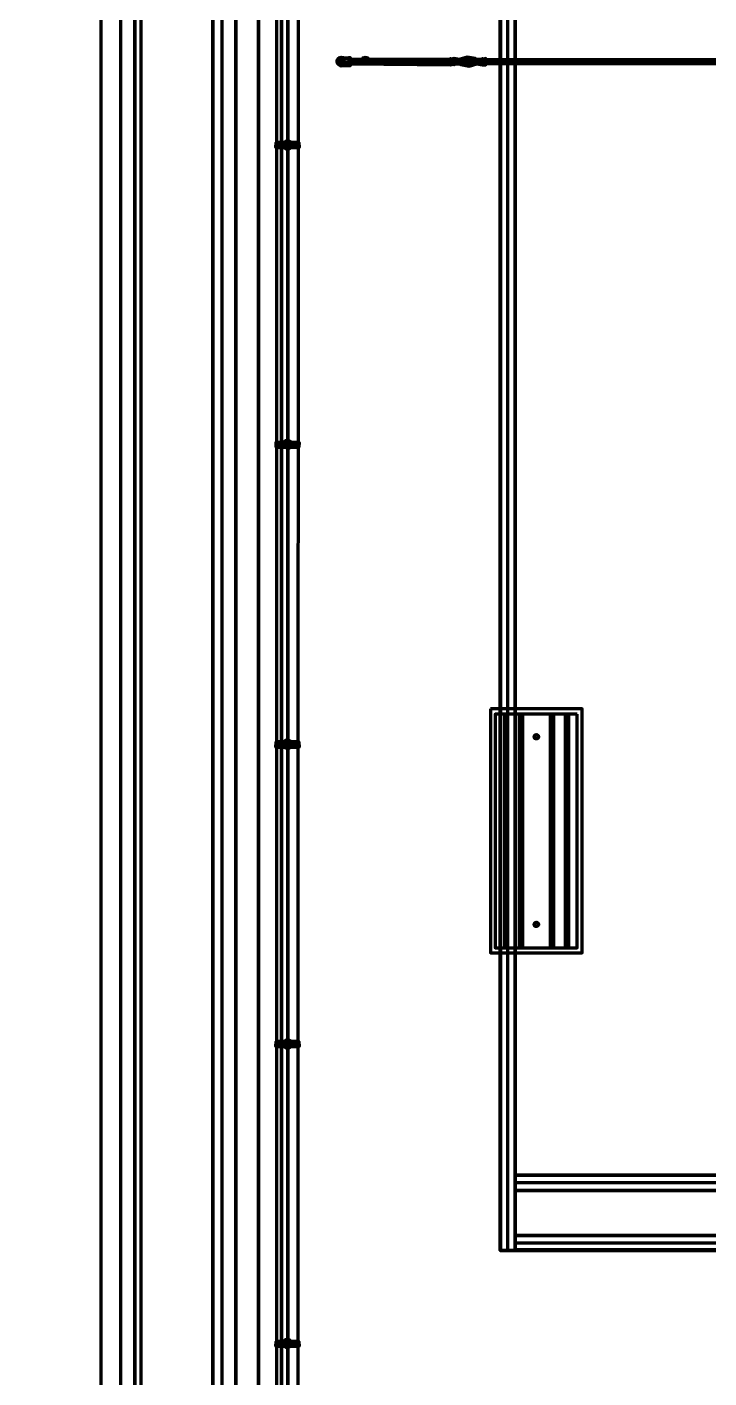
# Model space of a CAD drawing. Extents: x 0 to 1153, y 0 to 816.
# Drawn here: x 488.83 to 510.91, y 437.58 to 481.31 of the extents above; entities that cross this region are included whole.
import ezdxf

# ---------------------------------------------------------------- set-up
doc = ezdxf.new("R2010")
doc.units = 0
doc.header["$MEASUREMENT"] = 0
for name, color, linetype in [('Arch', 7, 'Continuous'), ('Hatch', 7, 'Continuous'), ('PIPE', 7, 'Continuous')]:
    doc.layers.add(name, color=color, linetype=linetype)

msp = doc.modelspace()

# ---------------------------------------------------------------- linework, layer by layer
at = {"layer": 'Arch', "color": 11, "linetype": 'Continuous', "lineweight": 211}
for p, q in [((491.871, 361.77), (491.871, 717.391)), ((491.225, 387.625), (491.225, 634.344)), ((492.315, 633.254), (492.315, 388.715))]:
    msp.add_line(p, q, dxfattribs=at)
for points in [[(486.77, 638.799), (683.546, 638.799), (683.546, 383.17), (683.546, 638.799), (677.799, 633.053), (492.517, 633.053), (492.517, 388.927), (486.77, 383.17), (492.315, 388.715), (678, 388.715), (492.315, 388.715), (492.315, 633.254), (678, 633.254), (683.546, 638.799), (486.77, 638.799), (492.517, 633.053), (492.517, 388.927)], [(499.015, 427.429), (497.067, 427.429), (497.067, 628.438), (497.067, 427.429), (498.274, 427.429)], [(496.327, 483.701), (496.327, 427.429), (530.246, 427.429), (530.902, 427.429), (530.902, 425.947), (530.902, 427.429), (498.274, 427.429), (498.274, 425.947), (498.274, 391.245), (499.756, 391.245), (499.756, 425.947), (529.41, 425.947), (496.327, 425.947), (496.327, 427.429), (494.845, 427.429), (494.845, 388.885), (496.327, 388.885), (680.413, 388.885)], [(636.429, 388.885), (496.327, 388.885), (496.327, 427.429), (496.327, 390.377), (496.327, 388.885), (494.845, 388.885), (494.845, 427.429), (496.327, 427.429), (496.327, 483.701)]]:
    msp.add_lwpolyline(points, dxfattribs=at)
for points in [[(495.586, 427.429), (495.586, 425.947), (498.274, 425.947), (495.586, 425.947), (495.586, 427.429), (495.586, 629.931)], [(680.413, 571.108), (495.131, 571.108), (495.131, 427.429), (530.892, 427.429), (530.892, 390.377), (680.413, 390.377), (680.413, 438.446), (651.859, 438.446), (651.859, 484.897), (680.413, 484.897), (680.413, 571.108), (495.131, 571.108), (495.131, 427.429), (530.892, 427.429), (530.892, 390.377), (680.413, 390.377), (680.413, 438.446), (653.267, 438.446), (680.413, 438.446), (651.859, 438.446), (651.859, 484.897), (680.413, 484.897), (680.413, 571.108), (494.39, 571.108)], [(494.845, 483.701), (494.845, 427.429), (494.845, 483.701), (496.327, 483.701), (113.961, 483.701)]]:
    msp.add_lwpolyline(points, close=True, dxfattribs=at)
at = {"layer": 'Hatch', "color": 5, "linetype": 'Continuous', "lineweight": 211}
for p, q in [((504.391, 441.706), (504.391, 541.327)), ((504.285, 459.073), (504.285, 451.506)), ((504.381, 459.073), (504.381, 451.506)), ((504.762, 459.073), (504.762, 451.506)), ((504.867, 459.073), (504.867, 451.506)), ((505.767, 459.073), (505.767, 451.506)), ((505.873, 459.073), (505.873, 451.506)), ((506.254, 459.073), (506.254, 451.506)), ((506.36, 459.073), (506.36, 451.506)), ((670.93, 443.897), (504.635, 443.897)), ((504.635, 441.949), (588.539, 441.949))]:
    msp.add_line(p, q, dxfattribs=at)
for points in [[(504.148, 541.327), (504.148, 441.706), (504.635, 441.706), (504.158, 441.706), (504.635, 441.706), (588.539, 441.706), (588.539, 442.193), (588.539, 441.727), (588.539, 442.193), (588.539, 441.706), (504.635, 441.706), (504.148, 441.706), (504.148, 541.327)], [(504.635, 441.727), (588.539, 441.727), (504.635, 441.727)]]:
    msp.add_lwpolyline(points, dxfattribs=at)
for points in [[(504.635, 541.327), (504.148, 541.327), (504.613, 541.327), (504.158, 541.327), (504.158, 441.706), (504.148, 541.327), (504.635, 541.327), (504.635, 441.706), (504.635, 541.327), (504.635, 441.706), (504.635, 541.327), (504.158, 541.327), (504.635, 541.327), (504.148, 541.327)], [(503.83, 459.243), (503.83, 451.347), (506.804, 451.347), (506.804, 459.243)], [(506.645, 459.073), (503.989, 459.073), (503.989, 451.506), (506.645, 451.506)], [(505.317, 458.407), (505.384, 458.354), (505.381, 458.311), (505.349, 458.277), (505.306, 458.27), (505.268, 458.289), (505.249, 458.327), (505.256, 458.369), (505.29, 458.401), (505.334, 458.405), (505.373, 458.378), (505.386, 458.338), (505.373, 458.297), (505.334, 458.271), (505.29, 458.274), (505.256, 458.306), (505.249, 458.349), (505.268, 458.386), (505.317, 458.407)], [(505.317, 452.332), (505.384, 452.279), (505.381, 452.236), (505.349, 452.202), (505.306, 452.195), (505.268, 452.214), (505.249, 452.252), (505.256, 452.294), (505.29, 452.326), (505.334, 452.33), (505.373, 452.303), (505.386, 452.263), (505.373, 452.222), (505.334, 452.196), (505.29, 452.199), (505.256, 452.231), (505.249, 452.274), (505.268, 452.311), (505.317, 452.332)], [(670.93, 444.14), (671.622, 444.141), (671.678, 444.146), (671.733, 444.158), (671.787, 444.177), (671.837, 444.201), (671.9, 444.243), (671.958, 444.266), (671.913, 444.227), (671.865, 444.193), (671.813, 444.165), (671.758, 444.144), (671.701, 444.129), (671.642, 444.121), (671.622, 444.119), (671.608, 444.14), (670.93, 444.119), (671.608, 444.119), (670.93, 444.14), (670.93, 443.653), (670.93, 444.14), (504.635, 444.14), (670.93, 444.14), (504.635, 444.14)], [(504.635, 443.664), (670.93, 443.664), (504.635, 443.653), (504.635, 444.14), (504.635, 443.664), (504.635, 444.14), (504.635, 443.653), (670.93, 443.653), (670.93, 444.14), (670.93, 443.664), (670.93, 444.14), (670.93, 443.653)], [(504.635, 442.193), (588.539, 442.193), (504.635, 442.193), (588.539, 442.193), (504.635, 442.193), (504.635, 441.727), (504.635, 442.193), (504.635, 441.706)]]:
    msp.add_lwpolyline(points, close=True, dxfattribs=at)
at = {"layer": 'PIPE', "color": 3, "linetype": 'Continuous', "lineweight": 211}
msp.add_line((503.682, 480.092), (503.682, 480.293), dxfattribs=at)
for points in [[(497.607, 401.606), (496.909, 401.616), (497.607, 401.606), (497.618, 527.611), (496.909, 527.611), (496.909, 401.616)], [(497.269, 401.616), (497.269, 527.611), (497.269, 401.616)], [(499.089, 480.203), (499.074, 480.15), (498.994, 480.06), (498.929, 480.122), (498.896, 480.164), (498.889, 480.219), (498.912, 480.268), (498.994, 480.325), (499.065, 480.268), (499.089, 480.203), (499.065, 480.268), (498.994, 480.325), (498.903, 480.256), (498.867, 480.203), (498.88, 480.259), (498.916, 480.301), (498.994, 480.325), (499.074, 480.289), (499.089, 480.203), (499.074, 480.15), (499.044, 480.095), (498.994, 480.06), (498.932, 480.095), (498.89, 480.131), (498.868, 480.183), (498.932, 480.095), (498.994, 480.06), (499.044, 480.095), (499.074, 480.15), (499.089, 480.203), (499.074, 480.15), (498.994, 480.06), (498.902, 480.117), (498.873, 480.164), (498.868, 480.223), (498.89, 480.275), (498.932, 480.311), (498.994, 480.325), (499.044, 480.311), (499.086, 480.275), (499.089, 480.203), (499.074, 480.15), (498.994, 480.06), (498.941, 480.113), (498.898, 480.198), (498.909, 480.25), (498.994, 480.325), (499.047, 480.272), (499.089, 480.203), (499.074, 480.15), (498.994, 480.06), (498.929, 480.122), (498.896, 480.164), (498.889, 480.219), (498.912, 480.268), (498.994, 480.325), (499.065, 480.268), (499.089, 480.203), (499.065, 480.268), (498.994, 480.325), (498.903, 480.256), (498.867, 480.203), (498.88, 480.259), (498.916, 480.301), (498.994, 480.325), (499.074, 480.289), (499.089, 480.203), (499.074, 480.15), (499.044, 480.095), (498.994, 480.06), (498.932, 480.095), (498.89, 480.131), (498.868, 480.183), (498.932, 480.095), (498.994, 480.06), (499.044, 480.095), (499.074, 480.15), (499.089, 480.203), (499.074, 480.15), (498.994, 480.06), (498.902, 480.117), (498.873, 480.164), (498.868, 480.223), (498.89, 480.275), (498.932, 480.311), (498.994, 480.325), (499.044, 480.311), (499.086, 480.275), (499.089, 480.203), (499.081, 480.282), (498.994, 480.325), (498.916, 480.301), (498.909, 480.25), (498.898, 480.198), (498.941, 480.113), (498.994, 480.06), (499.237, 480.102), (498.994, 480.06), (499.074, 480.15), (499.047, 480.272), (498.994, 480.325), (499.237, 480.293), (498.994, 480.325), (498.888, 480.203), (498.903, 480.256), (498.942, 480.292), (498.994, 480.325), (499.048, 480.284), (499.089, 480.203), (499.074, 480.15), (498.994, 480.06), (498.912, 480.137), (498.888, 480.195), (498.912, 480.137), (498.994, 480.06), (499.074, 480.15), (499.089, 480.203), (499.074, 480.15), (498.994, 480.06), (498.902, 480.117), (498.873, 480.164), (498.868, 480.223), (498.89, 480.275), (498.932, 480.311), (498.994, 480.325), (499.044, 480.311), (499.086, 480.275), (499.089, 480.203), (499.096, 480.259), (499.044, 480.311), (498.994, 480.325), (498.932, 480.311), (498.88, 480.259), (498.867, 480.203), (498.88, 480.259), (498.916, 480.301), (498.994, 480.325), (499.074, 480.289), (499.089, 480.203), (499.074, 480.15), (499.044, 480.095), (498.994, 480.06), (498.932, 480.095), (498.89, 480.131), (498.868, 480.183), (498.941, 480.272), (498.994, 480.325), (499.089, 480.203), (499.074, 480.15), (498.994, 480.06), (498.909, 480.145), (498.888, 480.203), (498.903, 480.256), (498.942, 480.292), (498.994, 480.325), (499.048, 480.284), (499.089, 480.203), (499.074, 480.15), (498.994, 480.06), (498.912, 480.137), (498.888, 480.195), (498.912, 480.137), (498.994, 480.06), (499.074, 480.15), (499.089, 480.203), (499.074, 480.15), (498.994, 480.06), (498.902, 480.117), (498.873, 480.164), (498.868, 480.223), (498.89, 480.275), (498.932, 480.311), (498.994, 480.325), (499.044, 480.311), (499.086, 480.275), (499.089, 480.203), (499.096, 480.259), (499.044, 480.311), (498.994, 480.325), (498.932, 480.311), (498.88, 480.259), (498.867, 480.203), (498.88, 480.259), (498.916, 480.301), (498.994, 480.325), (499.237, 480.314), (499.301, 480.314), (499.237, 480.314), (499.301, 480.314), (499.237, 480.293), (498.994, 480.325), (499.081, 480.282), (499.089, 480.203), (499.074, 480.15), (498.994, 480.06), (498.924, 480.099), (498.88, 480.147), (498.867, 480.203), (498.88, 480.147), (498.932, 480.095), (498.994, 480.06), (499.044, 480.095), (499.074, 480.15), (499.089, 480.203), (498.994, 480.325), (498.941, 480.272), (498.867, 480.198), (499.089, 480.203), (499.074, 480.15), (498.994, 480.06), (498.909, 480.145), (498.92, 480.203), (498.967, 480.268), (499.047, 480.239), (499.074, 480.15), (499.005, 480.136), (498.948, 480.147), (499.074, 480.15), (499.089, 480.203), (499.04, 480.248), (498.988, 480.272), (499.022, 480.22), (498.944, 480.151), (498.92, 480.197), (498.988, 480.123), (498.953, 480.172), (499.301, 480.198), (502.539, 480.198), (499.301, 480.198), (498.952, 480.155), (498.994, 480.06), (499.237, 480.071), (499.301, 480.071), (499.237, 480.071), (499.301, 480.071), (499.237, 480.102), (498.994, 480.06), (498.994, 480.325)], [(523.388, 480.123), (499.301, 480.123), (502.539, 480.092), (502.539, 480.293), (502.539, 480.123), (502.539, 480.261), (502.539, 480.092), (502.655, 480.123), (502.825, 480.123), (502.878, 480.102), (503.142, 480.049), (503.396, 480.123), (503.576, 480.092), (503.682, 480.092), (503.682, 480.293), (503.576, 480.261), (503.396, 480.261), (503.343, 480.293), (503.079, 480.335), (502.825, 480.261), (502.825, 480.123), (502.825, 480.261), (502.655, 480.293), (502.539, 480.261), (499.301, 480.261), (523.388, 480.261)], [(499.703, 480.123), (499.872, 480.134), (499.703, 480.123), (499.872, 480.134), (499.703, 480.123), (499.872, 480.134), (499.703, 480.123), (499.703, 480.261), (499.872, 480.303), (499.703, 480.314), (499.872, 480.303), (499.823, 480.199), (499.767, 480.179), (499.735, 480.228), (499.771, 480.27), (499.824, 480.246), (499.816, 480.19), (499.787, 480.282), (499.872, 480.303), (499.882, 480.216), (499.872, 480.134), (499.821, 480.131), (499.766, 480.125), (499.703, 480.123), (499.687, 480.192), (499.684, 480.248), (499.711, 480.295), (499.766, 480.323), (499.782, 480.272), (499.828, 480.235), (499.804, 480.182), (499.748, 480.19), (499.74, 480.246), (499.748, 480.19), (499.703, 480.123), (499.782, 480.123), (499.703, 480.123), (499.693, 480.178), (499.682, 480.232), (499.701, 480.283), (499.743, 480.317), (499.798, 480.323), (499.872, 480.303), (499.88, 480.2), (499.872, 480.134), (499.798, 480.125), (499.782, 480.176), (499.736, 480.213), (499.76, 480.266), (499.818, 480.255), (499.823, 480.199), (499.816, 480.258), (499.872, 480.303), (499.782, 480.325), (499.872, 480.303), (499.882, 480.216), (499.872, 480.134), (499.821, 480.131), (499.766, 480.125), (499.703, 480.123), (499.687, 480.192), (499.684, 480.248), (499.711, 480.295), (499.766, 480.323), (499.782, 480.272), (499.828, 480.235), (499.804, 480.182), (499.748, 480.19), (499.74, 480.246), (499.748, 480.19), (499.703, 480.123), (499.782, 480.123), (499.703, 480.123), (499.693, 480.178), (499.682, 480.232), (499.701, 480.283), (499.743, 480.317), (499.798, 480.323), (499.872, 480.303), (499.88, 480.2), (499.872, 480.134), (499.883, 480.224), (499.872, 480.303), (499.814, 480.319), (499.758, 480.322), (499.701, 480.283), (499.682, 480.232), (499.693, 480.178), (499.703, 480.123), (499.703, 480.303), (499.703, 480.123), (499.872, 480.134), (499.79, 480.124), (499.872, 480.134), (499.872, 480.303), (499.703, 480.303), (499.872, 480.303), (499.872, 480.134), (499.703, 480.123), (499.703, 480.261), (499.872, 480.303), (499.703, 480.314), (499.872, 480.303), (499.872, 480.134)], [(499.787, 480.282), (499.787, 480.155), (499.787, 480.282), (499.787, 480.155), (499.787, 480.282), (499.83, 480.228), (499.787, 480.155), (499.735, 480.216), (499.787, 480.282), (499.735, 480.228), (499.787, 480.155), (499.736, 480.213), (499.787, 480.282), (499.83, 480.228), (499.787, 480.155)], [(503.396, 480.261), (503.396, 480.123), (503.396, 480.261)], [(524.002, 480.198), (542.459, 480.198), (524.002, 480.198), (523.695, 480.198), (523.388, 480.198), (499.301, 480.198), (523.388, 480.198)], [(497.395, 477.494), (497.385, 477.442), (497.315, 477.372), (497.263, 477.361), (497.163, 477.414), (497.131, 477.504), (497.152, 477.573), (497.231, 477.622), (497.285, 477.624), (497.333, 477.606), (497.37, 477.572), (497.395, 477.494), (497.37, 477.572), (497.315, 477.615), (497.263, 477.626), (497.202, 477.611), (497.152, 477.573), (497.131, 477.504), (497.163, 477.414), (497.231, 477.365), (497.285, 477.363), (497.341, 477.387), (497.308, 477.441), (497.332, 477.494), (497.28, 477.427), (497.163, 477.414), (497.211, 477.538), (497.29, 477.557), (497.332, 477.499), (497.29, 477.557), (497.236, 477.557), (497.152, 477.573), (497.131, 477.494), (497.152, 477.573), (497.212, 477.615), (497.263, 477.626), (497.315, 477.615), (497.357, 477.587), (497.395, 477.494), (497.385, 477.442), (497.341, 477.387), (497.295, 477.365), (497.242, 477.363), (497.163, 477.414), (497.133, 477.472), (497.163, 477.414), (497.263, 477.361), (497.324, 477.376), (497.385, 477.442), (497.395, 477.494), (497.349, 477.594), (497.295, 477.622), (497.242, 477.624), (497.152, 477.573), (497.218, 477.546), (497.194, 477.494), (497.247, 477.56), (497.324, 477.525), (497.315, 477.449), (497.236, 477.43), (497.195, 477.488), (497.236, 477.43), (497.29, 477.43), (497.341, 477.387), (497.385, 477.442), (497.395, 477.494), (497.385, 477.442), (497.315, 477.372), (497.263, 477.361), (497.163, 477.414), (497.131, 477.504), (497.152, 477.573), (497.231, 477.622), (497.285, 477.624), (497.333, 477.606), (497.37, 477.572), (497.395, 477.494), (497.37, 477.572), (497.315, 477.615), (497.263, 477.626), (497.202, 477.611), (497.152, 477.573), (497.131, 477.504), (497.163, 477.414), (497.231, 477.365), (497.285, 477.363), (497.341, 477.387), (497.308, 477.441), (497.332, 477.494), (497.28, 477.427), (497.163, 477.414), (497.218, 477.546), (497.299, 477.552), (497.332, 477.499), (497.29, 477.557), (497.236, 477.557), (497.152, 477.573), (497.131, 477.494), (497.152, 477.573), (497.212, 477.615), (497.263, 477.626), (497.315, 477.615), (497.357, 477.587), (497.395, 477.494), (497.385, 477.442), (497.315, 477.372), (497.263, 477.361), (497.163, 477.414), (497.263, 477.361), (497.324, 477.376), (497.385, 477.442), (496.909, 477.414), (497.163, 477.414), (497.37, 477.572), (497.315, 477.615), (497.263, 477.626), (497.202, 477.611), (497.152, 477.573), (496.909, 477.573), (497.364, 477.573), (497.327, 477.52), (497.327, 477.467), (497.274, 477.426), (497.223, 477.438), (497.194, 477.494), (497.241, 477.428), (497.322, 477.457), (497.315, 477.538), (497.236, 477.557), (497.195, 477.482), (497.385, 477.442), (497.618, 477.414), (497.628, 477.573), (497.639, 477.414), (496.898, 477.414), (496.898, 477.573), (496.888, 477.414), (496.898, 477.573), (497.618, 477.573), (496.898, 477.573), (496.909, 477.414), (496.909, 477.573), (496.898, 477.414), (497.618, 477.414), (497.618, 477.573), (497.628, 477.414), (497.385, 477.442), (497.364, 477.573), (497.152, 477.573), (497.163, 477.414), (497.152, 477.573)], [(497.332, 477.494), (497.232, 477.432), (497.211, 477.538), (497.29, 477.557), (497.332, 477.494), (497.269, 477.562), (497.218, 477.546), (497.232, 477.432), (497.247, 477.56), (497.332, 477.494), (497.232, 477.432), (497.232, 477.432)], [(497.374, 477.414), (497.374, 477.573), (497.618, 477.573), (497.364, 477.573)], [(497.332, 467.799), (497.28, 467.732), (497.202, 467.768), (497.211, 467.844), (497.29, 467.863), (497.332, 467.799), (497.269, 467.868), (497.218, 467.851), (497.194, 467.799), (497.247, 467.866), (497.332, 467.799), (497.28, 467.732), (497.211, 467.754), (497.28, 467.732), (497.332, 467.799), (497.308, 467.851), (497.258, 467.868), (497.202, 467.831), (497.152, 467.868), (497.152, 467.709)], [(497.395, 458.094), (497.385, 458.043), (497.315, 457.972), (497.263, 457.962), (497.163, 458.004), (497.131, 458.105), (497.152, 458.174), (497.231, 458.223), (497.285, 458.225), (497.333, 458.207), (497.37, 458.172), (497.395, 458.094), (497.37, 458.172), (497.315, 458.216), (497.263, 458.227), (497.202, 458.212), (497.152, 458.174), (497.131, 458.105), (497.163, 458.004), (497.231, 457.966), (497.285, 457.964), (497.341, 457.988), (497.308, 458.042), (497.332, 458.094), (497.28, 458.027), (497.202, 458.063), (497.211, 458.139), (497.29, 458.158), (497.332, 458.1), (497.29, 458.158), (497.236, 458.158), (497.152, 458.174), (497.131, 458.094), (497.152, 458.174), (497.212, 458.216), (497.263, 458.227), (497.315, 458.216), (497.357, 458.188), (497.395, 458.094), (497.385, 458.043), (497.341, 457.988), (497.295, 457.966), (497.242, 457.964), (497.163, 458.004), (497.133, 458.073), (497.163, 458.004), (497.263, 457.962), (497.324, 457.977), (497.385, 458.043), (497.395, 458.094), (497.349, 458.195), (497.295, 458.223), (497.242, 458.225), (497.152, 458.174), (497.218, 458.147), (497.194, 458.094), (497.247, 458.161), (497.324, 458.126), (497.315, 458.05), (497.236, 458.031), (497.195, 458.089), (497.236, 458.031), (497.29, 458.031), (497.341, 457.988), (497.385, 458.043), (497.395, 458.094), (497.385, 458.043), (497.315, 457.972), (497.263, 457.962), (497.163, 458.004), (497.131, 458.105), (497.152, 458.174), (497.231, 458.223), (497.285, 458.225), (497.333, 458.207), (497.37, 458.172), (497.395, 458.094), (497.37, 458.172), (497.315, 458.216), (497.263, 458.227), (497.202, 458.212), (497.152, 458.174), (497.131, 458.105), (497.163, 458.004), (497.231, 457.966), (497.285, 457.964), (497.341, 457.988), (497.308, 458.042), (497.332, 458.094), (497.28, 458.027), (497.202, 458.063), (497.218, 458.147), (497.299, 458.153), (497.332, 458.1), (497.29, 458.158), (497.236, 458.158), (497.152, 458.174), (497.131, 458.094), (497.152, 458.174), (497.212, 458.216), (497.263, 458.227), (497.315, 458.216), (497.357, 458.188), (497.395, 458.094), (497.385, 458.043), (497.315, 457.972), (497.263, 457.962), (497.163, 458.004), (496.898, 458.004), (497.385, 458.043), (497.395, 458.094), (497.37, 458.172), (497.315, 458.216), (497.263, 458.227), (497.202, 458.212), (497.152, 458.174), (496.909, 458.174), (497.364, 458.174), (497.327, 458.121), (497.327, 458.068), (497.274, 458.026), (497.223, 458.039), (497.194, 458.094), (497.241, 458.029), (497.322, 458.058), (497.315, 458.139), (497.236, 458.158), (497.195, 458.083), (497.385, 458.043), (497.618, 458.004), (497.628, 458.174), (497.639, 458.004), (496.898, 458.004), (496.898, 458.174), (496.888, 458.004), (496.898, 458.174), (497.618, 458.174), (496.898, 458.174), (496.909, 458.004), (496.909, 458.174), (496.898, 458.004), (497.618, 458.004), (497.618, 458.174), (497.628, 458.004), (497.385, 458.043), (497.364, 458.174), (497.152, 458.174), (497.163, 458.004), (497.152, 458.174)], [(497.332, 458.094), (497.232, 458.033), (497.211, 458.139), (497.29, 458.158), (497.332, 458.094), (497.269, 458.163), (497.218, 458.147), (497.232, 458.033), (497.247, 458.161), (497.332, 458.094), (497.232, 458.033), (497.232, 458.033)], [(497.374, 458.004), (497.374, 458.174), (497.618, 458.174), (497.364, 458.174)], [(497.395, 448.389), (497.385, 448.338), (497.315, 448.267), (497.263, 448.257), (497.163, 448.31), (497.131, 448.4), (497.152, 448.469), (497.231, 448.518), (497.285, 448.52), (497.333, 448.502), (497.37, 448.467), (497.395, 448.389), (497.37, 448.467), (497.315, 448.511), (497.263, 448.522), (497.202, 448.507), (497.152, 448.469), (497.131, 448.4), (497.163, 448.31), (497.231, 448.261), (497.285, 448.259), (497.341, 448.283), (497.308, 448.337), (497.332, 448.389), (497.28, 448.323), (497.163, 448.31), (497.211, 448.434), (497.29, 448.453), (497.332, 448.395), (497.29, 448.453), (497.236, 448.453), (497.152, 448.469), (497.131, 448.389), (497.152, 448.469), (497.212, 448.511), (497.263, 448.522), (497.315, 448.511), (497.357, 448.483), (497.395, 448.389), (497.385, 448.338), (497.341, 448.283), (497.295, 448.261), (497.242, 448.259), (497.163, 448.31), (497.133, 448.368), (497.163, 448.31), (497.263, 448.257), (497.324, 448.272), (497.385, 448.338), (497.395, 448.389), (497.349, 448.49), (497.295, 448.518), (497.242, 448.52), (497.152, 448.469), (497.218, 448.442), (497.194, 448.389), (497.247, 448.456), (497.324, 448.421), (497.315, 448.345), (497.236, 448.326), (497.195, 448.384), (497.236, 448.326), (497.29, 448.326), (497.341, 448.283), (497.385, 448.338), (497.395, 448.389), (497.385, 448.338), (497.315, 448.267), (497.263, 448.257), (497.163, 448.31), (497.131, 448.4), (497.152, 448.469), (497.231, 448.518), (497.285, 448.52), (497.333, 448.502), (497.37, 448.467), (497.395, 448.389), (497.37, 448.467), (497.315, 448.511), (497.263, 448.522), (497.202, 448.507), (497.152, 448.469), (497.131, 448.4), (497.163, 448.31), (497.231, 448.261), (497.285, 448.259), (497.341, 448.283), (497.308, 448.337), (497.332, 448.389), (497.28, 448.323), (497.163, 448.31), (497.218, 448.442), (497.299, 448.448), (497.331, 448.401), (497.29, 448.453), (497.236, 448.453), (497.152, 448.469), (497.131, 448.389), (497.152, 448.469), (497.212, 448.511), (497.263, 448.522), (497.315, 448.511), (497.357, 448.483), (497.395, 448.389), (497.385, 448.338), (497.315, 448.267), (497.263, 448.257), (497.163, 448.31), (497.285, 448.259), (497.341, 448.283), (497.385, 448.338), (497.395, 448.389), (497.331, 448.401), (497.163, 448.31), (497.133, 448.368), (497.163, 448.31), (496.898, 448.31), (497.395, 448.389), (497.37, 448.467), (497.315, 448.511), (497.263, 448.522), (497.202, 448.507), (497.152, 448.469), (496.909, 448.469), (497.364, 448.469), (497.327, 448.416), (497.327, 448.363), (497.274, 448.321), (497.223, 448.334), (497.194, 448.389), (497.241, 448.324), (497.322, 448.353), (497.315, 448.434), (497.236, 448.453), (497.195, 448.378), (497.385, 448.338), (497.618, 448.31), (497.628, 448.469), (497.639, 448.31), (496.898, 448.31), (496.898, 448.469), (496.888, 448.31), (496.898, 448.469), (497.618, 448.469), (496.898, 448.469), (496.909, 448.31), (496.909, 448.469), (496.898, 448.31), (497.618, 448.31), (497.618, 448.469), (497.628, 448.31), (497.385, 448.338), (497.364, 448.469), (497.152, 448.469), (497.163, 448.31), (497.152, 448.469)], [(497.332, 448.389), (497.232, 448.328), (497.211, 448.434), (497.29, 448.453), (497.332, 448.389), (497.269, 448.458), (497.218, 448.442), (497.232, 448.328), (497.247, 448.456), (497.332, 448.389), (497.232, 448.328), (497.232, 448.328)], [(497.374, 448.31), (497.374, 448.469), (497.618, 448.469), (497.364, 448.469)], [(497.395, 438.695), (497.374, 438.605), (497.315, 438.573), (497.263, 438.563), (497.212, 438.573), (497.17, 438.602), (497.138, 438.653), (497.131, 438.706), (497.151, 438.765), (497.185, 438.802), (497.231, 438.824), (497.285, 438.826), (497.374, 438.764), (497.395, 438.695), (497.374, 438.764), (497.315, 438.817), (497.263, 438.827), (497.202, 438.813), (497.151, 438.765), (497.131, 438.706), (497.138, 438.653), (497.177, 438.595), (497.231, 438.567), (497.285, 438.564), (497.374, 438.605), (497.308, 438.643), (497.332, 438.695), (497.28, 438.628), (497.202, 438.663), (497.211, 438.74), (497.29, 438.758), (497.332, 438.701), (497.29, 438.758), (497.236, 438.758), (497.185, 438.802), (497.141, 438.747), (497.131, 438.695), (497.141, 438.747), (497.17, 438.789), (497.212, 438.817), (497.263, 438.827), (497.315, 438.817), (497.374, 438.764), (497.395, 438.695), (497.374, 438.605), (497.295, 438.567), (497.242, 438.564), (497.194, 438.583), (497.156, 438.617), (497.133, 438.674), (497.156, 438.617), (497.212, 438.573), (497.263, 438.563), (497.374, 438.605), (497.395, 438.695), (497.374, 438.764), (497.295, 438.824), (497.242, 438.826), (497.185, 438.802), (497.218, 438.747), (497.194, 438.695), (497.247, 438.762), (497.324, 438.727), (497.315, 438.65), (497.236, 438.632), (497.195, 438.689), (497.236, 438.632), (497.29, 438.632), (497.374, 438.605), (497.395, 438.695), (497.374, 438.605), (497.315, 438.573), (497.263, 438.563), (497.212, 438.573), (497.17, 438.602), (497.138, 438.653), (497.131, 438.706), (497.151, 438.765), (497.185, 438.802), (497.231, 438.824), (497.285, 438.826), (497.374, 438.764), (497.395, 438.695), (497.374, 438.764), (497.315, 438.817), (497.263, 438.827), (497.202, 438.813), (497.151, 438.765), (497.131, 438.706), (497.138, 438.653), (497.177, 438.595), (497.231, 438.567), (497.285, 438.564), (497.374, 438.605), (497.308, 438.643), (497.332, 438.695), (497.28, 438.628), (497.202, 438.663), (497.215, 438.744), (497.295, 438.756), (497.332, 438.701), (497.29, 438.758), (497.236, 438.758), (497.185, 438.802), (497.141, 438.747), (497.131, 438.695), (497.141, 438.747), (497.17, 438.789), (497.212, 438.817), (497.263, 438.827), (497.315, 438.817), (497.374, 438.764), (497.395, 438.695), (497.374, 438.605), (497.315, 438.573), (497.263, 438.563), (497.212, 438.573), (497.17, 438.602), (497.141, 438.644), (496.898, 438.605), (497.374, 438.605), (497.395, 438.695), (497.374, 438.764), (497.315, 438.817), (497.263, 438.827), (497.202, 438.813), (497.152, 438.764), (496.909, 438.764), (497.374, 438.764), (497.33, 438.712), (497.322, 438.659), (497.269, 438.626), (497.218, 438.643), (497.194, 438.695), (497.241, 438.63), (497.322, 438.659), (497.315, 438.74), (497.236, 438.758), (497.195, 438.684), (497.374, 438.605), (497.618, 438.605), (497.628, 438.764), (497.639, 438.605), (496.898, 438.605), (496.898, 438.764), (496.888, 438.605), (496.898, 438.764), (497.618, 438.764), (496.898, 438.764), (496.909, 438.605), (496.909, 438.764), (496.898, 438.605), (497.618, 438.605), (497.618, 438.764), (497.628, 438.605), (497.374, 438.605), (497.374, 438.764), (497.152, 438.764), (497.163, 438.605), (497.152, 438.764), (497.202, 438.727), (497.258, 438.764), (497.308, 438.747), (497.332, 438.695), (497.308, 438.643), (497.258, 438.626), (497.211, 438.65), (497.29, 438.632), (497.331, 438.706), (497.618, 438.764), (497.374, 438.764), (497.374, 438.605)]]:
    msp.add_lwpolyline(points, dxfattribs=at)
for points in [[(499.301, 480.261), (499.301, 480.123), (499.301, 480.261), (499.301, 480.123)], [(502.285, 480.187), (502.285, 480.187), (502.835, 480.198), (502.814, 480.198), (502.814, 480.187), (502.793, 480.187), (502.814, 480.198), (502.835, 480.187), (502.814, 480.187), (503.121, 480.203), (503.117, 480.193), (503.109, 480.187), (503.099, 480.188), (503.091, 480.195), (503.091, 480.196), (503.121, 480.203), (503.117, 480.193), (503.109, 480.187), (503.099, 480.188), (503.091, 480.195), (503.091, 480.196), (503.09, 480.208), (503.097, 480.217), (503.108, 480.219), (503.117, 480.214), (503.121, 480.204), (503.119, 480.195), (503.11, 480.188), (503.1, 480.188), (503.092, 480.195), (503.089, 480.202), (503.121, 480.203), (503.118, 480.194), (503.109, 480.187), (503.099, 480.188), (503.091, 480.196), (503.09, 480.205), (503.094, 480.214), (503.103, 480.219), (503.112, 480.217), (503.12, 480.209), (503.121, 480.204), (503.089, 480.203), (503.092, 480.212), (503.1, 480.218), (503.11, 480.218), (503.119, 480.211), (503.121, 480.202), (503.117, 480.193), (503.109, 480.187), (503.099, 480.188), (503.091, 480.196), (503.09, 480.205), (503.094, 480.214), (503.103, 480.219), (503.112, 480.217), (503.12, 480.209), (503.121, 480.199), (503.115, 480.19), (503.105, 480.187), (503.096, 480.19), (503.09, 480.198), (503.09, 480.208), (503.097, 480.216), (503.107, 480.219), (503.116, 480.215), (503.121, 480.207), (503.121, 480.204), (503.142, 480.203), (503.135, 480.181), (503.114, 480.167), (503.091, 480.169), (503.072, 480.186), (503.069, 480.209), (503.079, 480.229), (503.099, 480.239), (503.122, 480.236), (503.139, 480.217), (503.142, 480.206), (503.12, 480.237), (503.068, 480.198), (503.079, 480.166), (503.111, 480.155), (503.142, 480.166), (503.153, 480.198), (503.142, 480.219), (503.111, 480.229), (503.079, 480.219), (503.089, 480.198), (502.814, 480.198), (502.285, 480.198), (503.089, 480.187)], [(502.655, 480.293), (502.655, 480.092), (502.655, 480.261), (502.655, 480.123)], [(503.089, 480.187), (503.091, 480.209), (503.098, 480.217), (503.108, 480.219), (503.117, 480.214), (503.121, 480.203)], [(503.576, 480.092), (503.576, 480.293), (503.576, 480.123), (503.576, 480.261)], [(497.628, 477.488), (496.898, 477.488), (497.628, 477.488), (496.898, 477.488), (497.628, 477.488)], [(497.618, 477.414), (497.618, 477.573), (497.628, 477.573), (497.618, 477.414)], [(497.618, 467.868), (497.628, 467.709), (497.628, 467.709), (497.628, 467.868), (497.374, 467.868), (497.374, 467.709), (497.618, 467.709), (497.618, 467.709), (497.364, 467.709), (497.374, 467.868), (497.163, 467.868), (497.208, 467.759), (497.194, 467.799), (497.208, 467.84), (497.247, 467.866), (497.29, 467.863), (497.324, 467.831), (497.331, 467.788), (497.315, 467.754), (497.28, 467.732), (497.236, 467.736), (497.202, 467.768), (497.194, 467.799), (497.218, 467.747), (497.269, 467.731), (497.322, 467.763), (497.33, 467.816), (497.364, 467.868), (497.628, 467.868), (497.628, 467.868), (497.618, 467.709), (496.909, 467.709), (496.898, 467.709), (496.898, 467.868), (496.909, 467.868), (496.909, 467.709), (496.909, 467.868), (496.898, 467.868), (496.898, 467.709), (497.618, 467.709), (497.628, 467.868), (496.888, 467.868), (496.898, 467.709), (496.909, 467.868), (497.639, 467.868), (497.628, 467.709)], [(497.628, 467.783), (496.898, 467.783), (497.628, 467.794), (496.898, 467.794), (497.628, 467.783)], [(497.628, 458.089), (496.898, 458.089), (497.628, 458.089), (496.898, 458.089), (497.628, 458.089)], [(497.618, 458.004), (497.618, 458.174), (497.628, 458.174), (497.618, 458.004)], [(497.628, 448.384), (496.898, 448.384), (497.628, 448.395), (496.898, 448.395), (497.628, 448.384)], [(497.618, 448.31), (497.618, 448.469), (497.628, 448.469), (497.618, 448.31)], [(497.628, 438.679), (496.898, 438.679), (497.628, 438.69), (496.898, 438.69), (497.628, 438.679)], [(497.332, 438.695), (497.28, 438.628), (497.236, 438.632), (497.202, 438.663), (497.195, 438.706), (497.211, 438.74), (497.247, 438.762), (497.29, 438.758), (497.324, 438.727), (497.332, 438.701), (497.322, 438.731), (497.269, 438.764), (497.218, 438.747), (497.194, 438.695), (497.208, 438.736), (497.247, 438.762), (497.29, 438.758), (497.328, 438.717)], [(497.618, 438.605), (497.618, 438.764), (497.628, 438.764), (497.618, 438.605)]]:
    msp.add_lwpolyline(points, close=True, dxfattribs=at)
msp.add_lwpolyline([(497.263, 467.667), (497.141, 467.748), (497.141, 467.851), (497.17, 467.893), (497.212, 467.921), (497.263, 467.932), (497.315, 467.921), (497.357, 467.893), (497.395, 467.799), (497.349, 467.9), (497.295, 467.928), (497.242, 467.93), (497.185, 467.906), (497.141, 467.851), (497.141, 467.748), (497.138, 467.841), (497.141, 467.748), (497.263, 467.667), (497.308, 467.747), (497.395, 467.799), (497.28, 467.732), (497.141, 467.748), (497.195, 467.805), (497.241, 467.864), (497.322, 467.835), (497.252, 467.867), (497.2, 467.826), (497.2, 467.772), (497.141, 467.748), (497.263, 467.667), (497.141, 467.748), (497.138, 467.841), (497.163, 467.885), (497.202, 467.917), (497.252, 467.931), (497.305, 467.925), (497.349, 467.9), (497.381, 467.86), (497.395, 467.799), (497.349, 467.9), (497.295, 467.928), (497.242, 467.93), (497.185, 467.906), (497.218, 467.851), (497.194, 467.799), (497.247, 467.866), (497.324, 467.831), (497.315, 467.754), (497.236, 467.736), (497.195, 467.794), (497.141, 467.748), (497.263, 467.667), (497.141, 467.748), (497.141, 467.851), (497.17, 467.893), (497.212, 467.921), (497.263, 467.932), (497.315, 467.921), (497.357, 467.893), (497.395, 467.799), (497.349, 467.9), (497.295, 467.928), (497.242, 467.93), (497.185, 467.906), (497.141, 467.851), (497.141, 467.748), (497.138, 467.841), (497.141, 467.748), (497.263, 467.667), (497.308, 467.747), (497.395, 467.799), (497.28, 467.732), (497.141, 467.748), (497.195, 467.805), (497.241, 467.864), (497.322, 467.835), (497.252, 467.867), (497.2, 467.826), (497.2, 467.772), (497.141, 467.748), (497.263, 467.667), (497.141, 467.748), (497.374, 467.709), (496.909, 467.709), (497.141, 467.748), (497.138, 467.841), (497.163, 467.885), (497.202, 467.917), (497.263, 467.932), (497.315, 467.921), (497.357, 467.893), (497.395, 467.799), (497.315, 467.921), (497.263, 467.932), (497.202, 467.917), (497.152, 467.868), (496.909, 467.868), (497.395, 467.799), (497.395, 467.799, -0.414376), (497.263, 467.667, 0.414376), (497.395, 467.799, -0.414376), (497.263, 467.667, 0.414376), (497.395, 467.799)], format="xyb", dxfattribs=at)
for p in [(499.787, 480.282), (499.237, 480.198), (499.237, 480.198), (499.301, 480.198), (499.301, 480.198), (499.301, 480.198), (499.301, 480.198), (503.089, 480.198), (503.089, 480.187), (497.628, 477.488), (497.628, 458.089)]:
    msp.add_point(p, dxfattribs=at)

doc.saveas('drawing.dxf')
